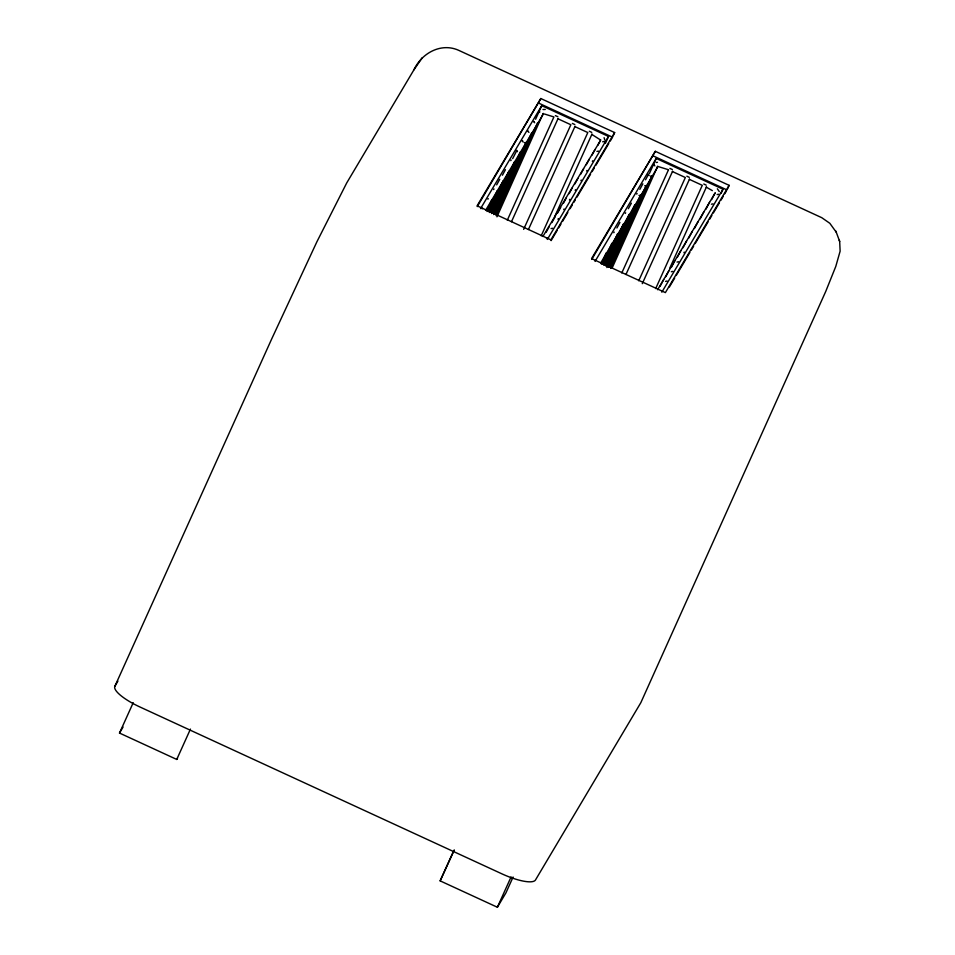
<?xml version="1.0" encoding="UTF-8"?>
<svg xmlns="http://www.w3.org/2000/svg" width="955" height="955" viewBox="0 0 955 955"><rect width="100%" height="100%" fill="white"/><g stroke="black" fill="none" stroke-linecap="round" stroke-linejoin="round"><path stroke-width="1.43" d="M835.828 231.062L839.672 241.424L840.125 251.177L835.78 266.445L825.729 291.478L640.841 702.665L535.397 880.128A32.279 8.523 24.3 0 1 502.509 874.123L139.215 706.652A32.279 8.523 24.3 0 1 114.875 686.275L271.614 339.12L316.905 241.77L346.737 182.906L413.921 69.834C421.525 53.313 440.852 42.414 458.484 50.233L821.778 217.692L829.823 223.303L836.293 232.256M177.511 758.163L176.747 759.44L119.506 733.058L133.211 702.701M176.747 759.44L190.451 729.083M496.684 184.864L499.716 179.313M502.414 175.219L505.446 169.668M486.978 211.497L491.658 200.156M488.423 211.33L497.388 190.523M512.656 158.637L516.906 150.377M489.258 212.523L503.118 180.877M477.285 206.602L540.84 98.532L614.65 132.566L613.086 136.028M490.715 212.368L508.848 171.232M491.55 213.562L514.578 161.586M492.995 213.395L520.308 151.941M535.612 119.232L541.736 105.659L608.526 136.446L605.458 143.226M493.831 214.589L526.038 142.295M495.287 214.433L531.768 132.661M496.123 215.627L537.498 123.016M496.958 216.821L543.228 113.37M507.308 220.187L553.924 116.94L544.457 114.015M511.474 221.727L558.114 118.444M523.638 229.355L570.863 124.747L557.911 118.766M528.425 229.534L575.053 126.251M541.199 235.801L587.814 132.554L574.862 126.585M546.188 232.244L549.221 226.705M551.918 222.599L554.951 217.06M554.569 216.964L591.993 134.07M557.648 212.953L560.681 207.414M563.378 203.308L566.411 197.769M569.108 193.674L572.14 188.123M574.838 184.029L577.87 178.478M580.568 174.383L583.601 168.844M586.298 164.738L589.331 159.199M592.028 155.092L595.061 149.553M597.758 145.447L600.791 139.908M616.894 227.982L619.926 222.443M601.459 264.272L606.139 252.932M602.903 264.105L611.868 243.286M628.354 208.703L631.386 203.152M603.751 265.299L617.599 233.653M591.766 259.378L655.321 151.308L729.131 185.342L727.567 188.804M605.195 265.144L623.328 224.007M639.814 189.412L642.846 183.861M606.031 266.338L629.059 214.362M645.544 179.767L648.576 174.216M606.867 267.531L634.788 204.716M649.484 173.356L656.228 158.435L723.007 189.221L721.168 193.292M608.311 267.364L640.519 195.071M609.768 267.209L646.249 185.425M610.603 268.403L651.979 175.792M612.048 268.236L657.709 166.146M621.789 272.963L668.512 169.751M625.955 274.503L672.595 171.22M638.728 280.77L685.356 177.511L672.392 171.542M642.285 283.671L689.534 179.027M655.679 288.577L702.295 185.33L689.343 179.361M660.06 286.369L663.701 279.469M665.79 276.723L669.061 270.456M669.67 268.379L706.485 186.846M671.52 267.09L674.791 260.81M677.25 257.444L680.891 250.544M682.98 247.799L686.621 240.899M688.71 238.153L692.351 231.253M694.44 228.508L698.081 221.608M700.17 218.862L703.811 211.974M705.9 209.229L709.541 202.329M711.63 199.583L715.271 192.683M513.086 877.024L505.935 892.865L497.388 907.25L440.148 880.868L453.852 850.511M454.294 849.938L440.148 880.868M497.388 907.25L511.092 876.893M114.875 686.275L117.907 681.166M119.506 733.058L123.064 727.053M540.84 98.532L477.094 205.814L550.904 239.848L614.65 132.566M480.556 208.632L541.736 105.659M485.558 210.422L543.443 113.86L542.858 113.991M542.906 236.47L600.42 140.528M547.346 239.419L608.526 136.446M551.095 240.636L557.171 230.418M558.687 227.863L560.967 224.031M562.483 221.476L567.795 212.535M570.063 208.703L572.343 204.871M573.86 202.317L575.376 199.762M576.892 197.208L590.56 174.216M592.076 171.661L594.356 167.829M595.872 165.275L608.765 143.572M610.281 141.018L612.561 137.186L538.751 103.152M655.321 151.308L591.575 258.59L665.384 292.612L729.131 185.342M595.037 261.407L656.228 158.435M600.623 263.079L657.923 166.636L657.338 166.767M657.613 289.735L714.901 193.304M661.827 292.194L723.007 189.221M669.371 287.025L674.684 278.084M676.2 275.529L689.856 252.538M691.384 249.983L693.652 246.151M695.168 243.597L708.073 221.882M709.589 219.328L711.869 215.496M713.385 212.941L719.461 202.723M720.977 200.18L723.245 196.348M724.773 193.793L726.289 191.239M422.289 57.682L413.921 69.834M539.826 111.807L539.456 112.427M534.096 121.452L533.511 121.572L534.669 122.741M528.366 131.086L527.781 131.217L528.939 132.387M522.636 140.731L522.051 140.863L523.209 142.032M526.253 142.796L524.498 142.629M511.176 160.022L510.806 160.643M592.363 161.383L592.733 160.762M493.986 188.959L493.616 189.568M586.633 171.029L587.003 170.408M488.256 198.592L487.886 199.213M654.306 164.582L653.721 164.702L654.879 165.872M580.903 180.662L581.273 180.041M482.526 208.238L482.156 208.859M575.173 190.308L575.543 189.687M652.193 176.281L650.439 176.114M569.443 199.953L569.813 199.332M646.463 185.927L644.709 185.759M637.116 193.507L636.746 194.128M563.713 209.599L564.083 208.978M640.733 195.572L638.979 195.405M557.983 219.244L558.353 218.623M625.656 212.798L625.286 213.419M546.523 238.523L546.893 237.914M614.196 232.077L613.826 232.698M683.923 252.729L684.293 252.108M656.192 162.481L657.482 162.29M543.001 109.515L545.245 109.467M658.938 166.791L668.404 169.704M602.653 141.806L604.193 141.471M596.923 151.439L598.463 151.117M717.133 194.569L718.673 194.247M711.403 204.215L712.943 203.893M551.083 228.591L552.623 228.269M677.035 262.076L678.563 261.754M671.305 271.721L672.833 271.399M665.575 281.367L667.103 281.045M557.875 116.749L555.404 115.615M574.815 124.568L572.343 123.422M591.754 132.375L589.295 131.241M672.356 169.524L669.885 168.39M689.295 177.332L686.824 176.198M706.234 185.151L703.775 184.005M653.232 155.928L727.042 189.961M706.187 187.12L712.346 190.63M591.706 134.345L599.931 139.585M649.149 175.517L647.991 174.347M517.479 151.678L516.321 150.508M717.336 188.792L719.282 191.573M604.085 137.675L604.837 140.087M839.218 240.29L839.672 241.424"/></g></svg>
